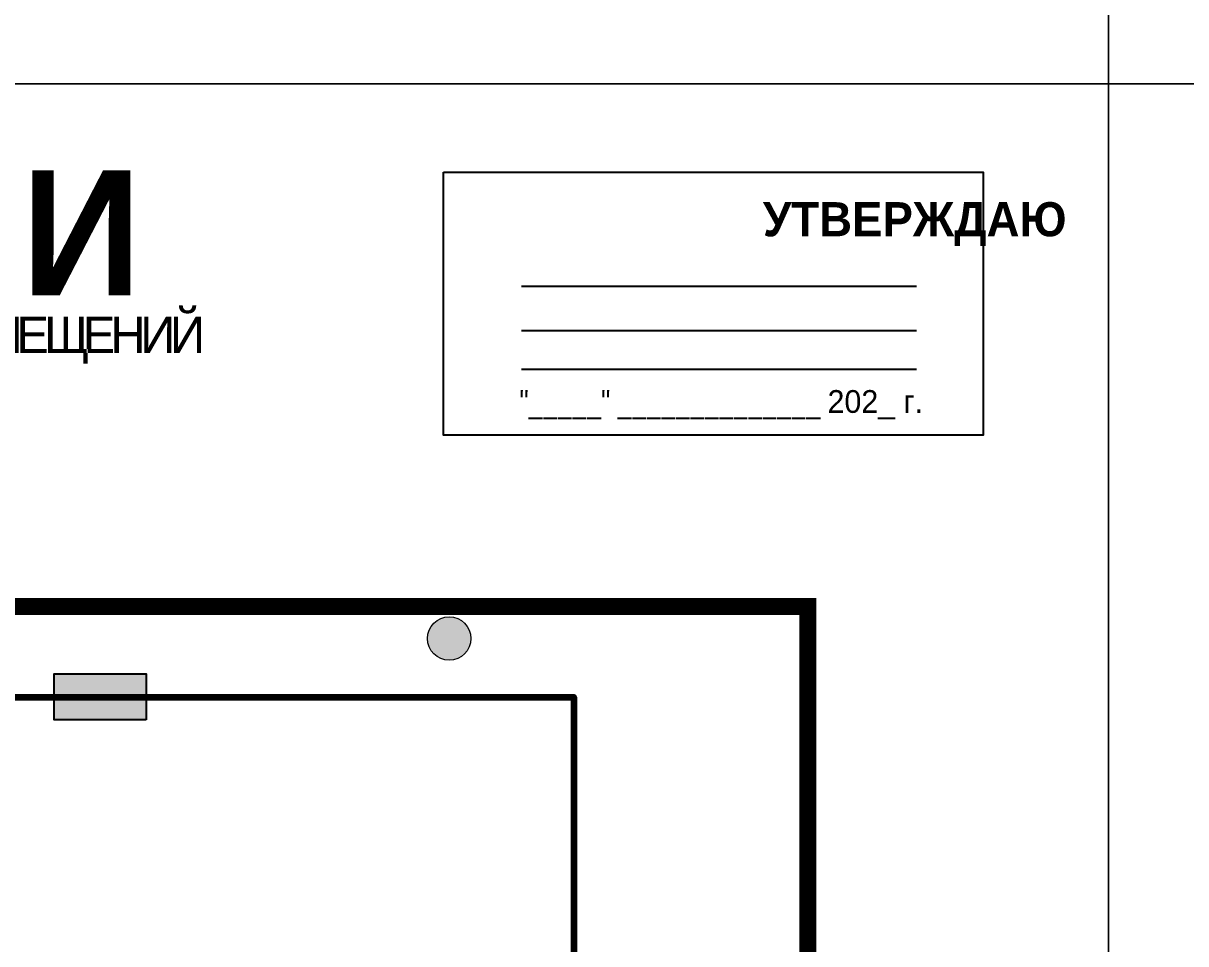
# Model space of a CAD drawing. Header units: millimetres. Extents: x 13810 to 67229, y 12374 to 21950.
# Drawn here: x 21530.1 to 21734.7, y 14791.2 to 14953 of the extents above; entities that cross this region are included whole.
import ezdxf

# ---------------------------------------------------------------- set-up
doc = ezdxf.new("R2010")
doc.units = ezdxf.units.MM
doc.layers.add('План_Штампы', color=7, linetype='Continuous')
doc.styles.add('обычный', font='arial.ttf')

# ---------------------------------------------------------------- blocks, each defined once
blk = doc.blocks.new('A$C32E8229D')
at = {"true_color": 0xffffff}
blk.add_hatch(color=7, dxfattribs=at).paths.add_polyline_path([(0, 0), (0, -8), (16, -8), (16, 0)])
h = blk.add_hatch(color=126)
h.paths.add_polyline_path([(0.2, -0.2), (15.8, -0.2), (15.8, -7.8), (0.2, -7.8)])
h.paths.add_polyline_path([(13.49, -2.05), (12.08, -2.05), (11.37, -2.63, 0.162397), (11.29, -2.84), (11.29, -3.63), (10.35, -3.63), (10.35, -4.05), (11.68, -4.05), (11.68, -3.48), (12.26, -4.28), (11.29, -5.1), (11.29, -6.78), (11.85, -6.78), (11.85, -5.44), (12.8, -4.64), (12.8, -5.94), (14.46, -5.94), (14.46, -5.39), (13.45, -5.39), (13.45, -3.97), (12.46, -2.59), (13.15, -2.59), (13.69, -3.34), (14.18, -3)], flags=16)
h.paths.add_polyline_path([(10.74, -1.82, 1), (11.8, -1.82, 1)], flags=16)
h.paths.add_polyline_path([(9.39, -3.59), (5.99, -3.59), (6.56, -3.03), (5.91, -3.03), (5.1, -3.83), (5.91, -4.64), (6.56, -4.64), (5.99, -4.09), (9.39, -4.09)], flags=16)
h.paths.add_polyline_path([(4.29, -1.08), (1.72, -1.08), (1.72, -6.6), (4.29, -6.6)], flags=16)
at = {"color": 126}
blk.add_lwpolyline([(16, -8), (0, -8), (0, 0), (16, 0)], close=True, dxfattribs=at)
blk = doc.blocks.new('A$C7B8C2D5B')
at = {"lineweight": 0}
h = blk.add_hatch(color=5, dxfattribs=at)
h.dxf.hatch_style = 1
h.paths.add_polyline_path([(1.397, -3.024, 1), (-2.112, -3.024, 1)])
at = {"color": 5, "lineweight": 0}
blk.add_circle((-0.358, -3.024), 1.755, dxfattribs=at)

msp = doc.modelspace()

# ---------------------------------------------------------------- linework, layer by layer
at = {"color": 126, "lineweight": 0, "true_color": 0x008754}
for points in [[(21121.1, 15337.36), (21721.1, 15337.36), (21721.1, 14942.36), (21121.1, 14942.36)], [(21721.1, 15337.36), (22321.1, 15337.36), (22321.1, 14942.36), (21721.1, 14942.36)], [(21121.1, 14942.36), (21721.1, 14942.36), (21721.1, 14547.36), (21121.1, 14547.36)], [(21721.1, 14942.36), (22321.1, 14942.36), (22321.1, 14547.36), (21721.1, 14547.36)]]:
    msp.add_lwpolyline(points, close=True, dxfattribs=at)
msp.add_lwpolyline([(21604.05, 14926.83), (21699.05, 14926.83), (21699.05, 14880.63), (21604.05, 14880.63)], close=True)
for points in [[(21617.8, 14906.79), (21687.32, 14906.79)], [(21617.8, 14899.03), (21687.32, 14899.03)], [(21617.8, 14892.24), (21687.32, 14892.24)]]:
    msp.add_lwpolyline(points)
at = {"lineweight": 100, "const_width": 3}
msp.add_lwpolyline([(21555.5, 14659.59), (21665.87, 14659.59), (21668.16, 14659.59), (21668.16, 14850.49), (21175.75, 14850.49), (21175.75, 14659.59), (21555.5, 14659.59)], dxfattribs=at)
at = {"color": 126, "lineweight": 100, "true_color": 0x008754}
msp.add_lwpolyline([(21337.62, 14816.84), (21337.62, 14834.56), (21627.03, 14834.56), (21627.03, 14673.96)], dxfattribs=at)

# ---------------------------------------------------------------- block references
at = {"xscale": 2.177419353276491, "yscale": 2.177419353276491, "zscale": 2.177419353276491, "rotation": 180}
msp.add_blockref('A$C7B8C2D5B', (21604.3, 14838.26), dxfattribs=at)
at = {"layer": 'План_Штампы', "color": 126, "true_color": 0x008754, "xscale": 1.012510887696, "yscale": 1.012510887696, "zscale": 1.012510887696, "rotation": 359.9978653237144}
msp.add_blockref('A$C32E8229D', (21535.57, 14838.66), dxfattribs=at)

# ---------------------------------------------------------------- texts
at = {"lineweight": 0, "style": 'обычный'}
for s, insert, char_height, width, attachment_point in [('{\\fProxima Nova Rg|b1|i0|c204|p2;ПЛАН ЭВАКУАЦИИ}', (21273.75, 14927.19), 22, 493.8901, 1), ('\\pi-18,l18,t18;{\\fProxima Nova Rg|b1|i0|c204|p2;УТВЕРЖДАЮ\\H1.1997x; }', (21686.99, 14917.71), 6, 126.6484, 5), ('{\\fArial Narrow|b0|i0|c204|p34;"_____" ______________ \\fProxima Nova Rg|b0|i0|c204|p2;202_ г. }', (21652.95, 14885.95), 4, 78.6503, 5)]:
    msp.add_mtext(s, dxfattribs=dict(at, insert=insert, char_height=char_height, width=width, attachment_point=attachment_point))
at = {"color": 0, "lineweight": 0, "insert": (21423.69, 14901.61), "char_height": 8, "width": 449.2158, "attachment_point": 5, "style": 'обычный'}
msp.add_mtext('{\\fArial Black|b1|i0|c204|p34;\\H2x;\\T0.85;  \\fArial Narrow|b0|i0|c204|p34;\\H0.8x;\\W0.9;\\P\\fProxima Nova Rg|b0|i0|c204|p2;\\H0.5x;\\W1;\\C256;ПРИ ПОЖАРЕ  ИЛИ ДРУГИХ ЧРЕЗВЫЧАЙНЫХ СИТУАЦИЯХ  ИЗ ПОМЕЩЕНИЙ \\fProxima Nova Rg|b1|i0|c204|p2;\\H1.25x;\\PЗДАНИЯ  УССНР ЦЭН отм. 14,000}', dxfattribs=at)

doc.saveas('drawing.dxf')
